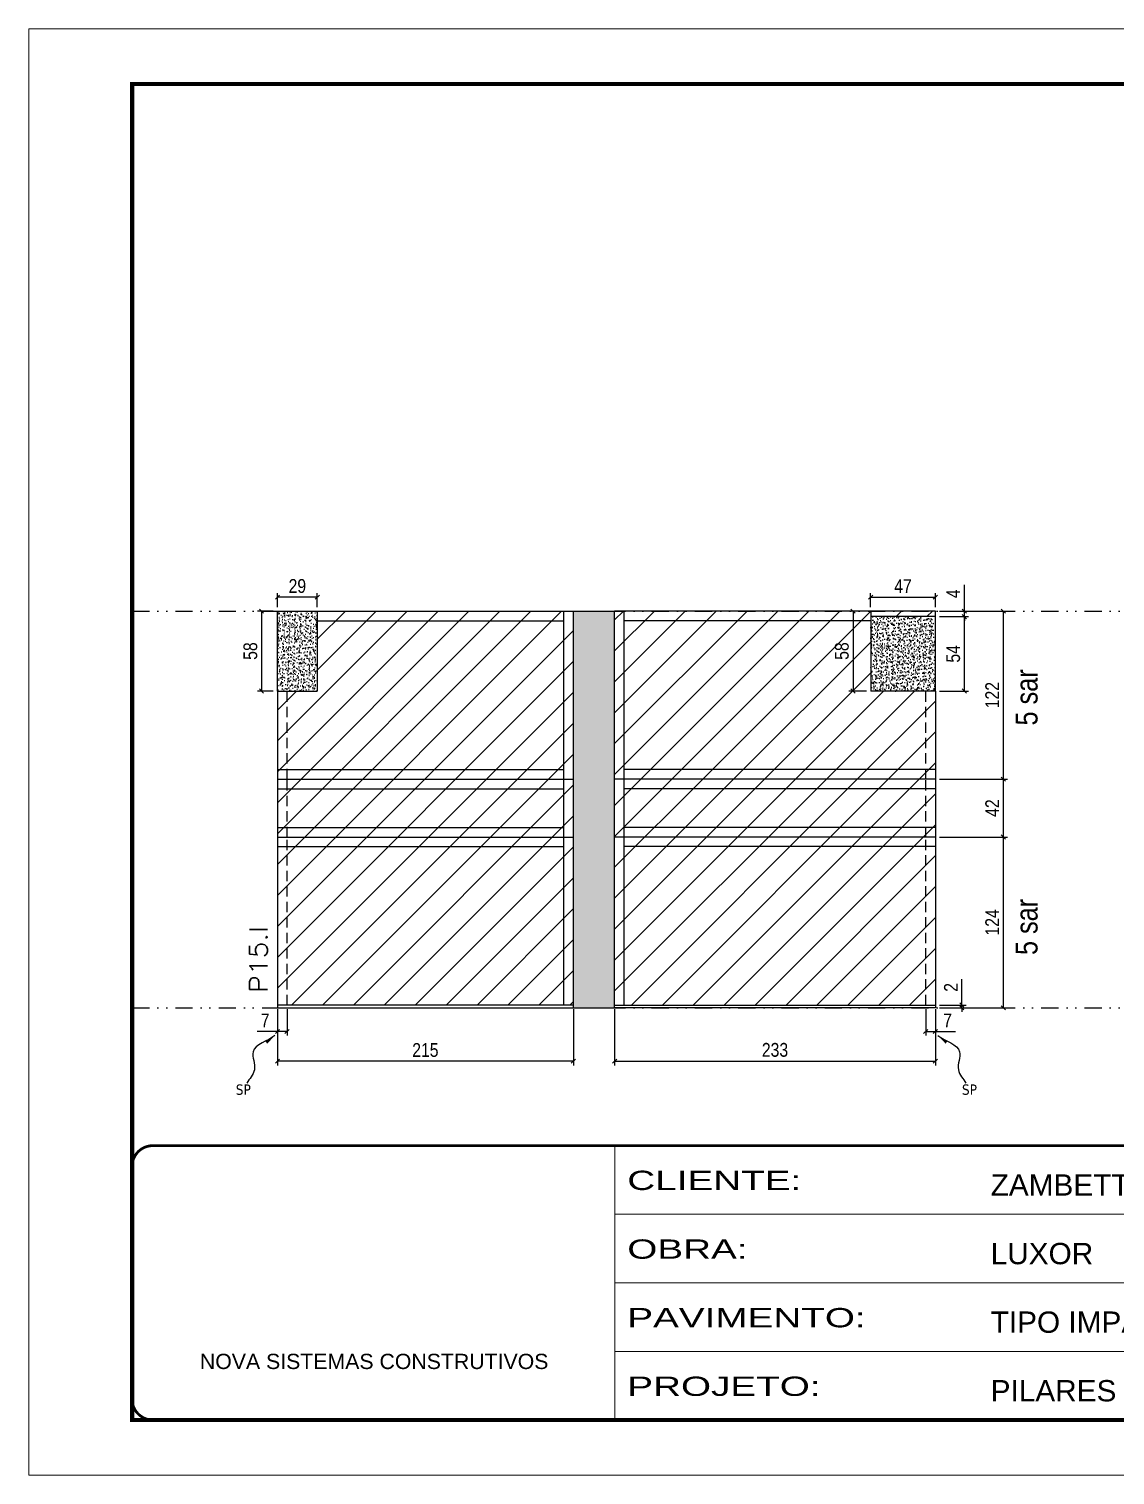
# Model space of a CAD drawing. Extents: x 14400 to 24104, y -21631 to 6985.
# Drawn here: x 19182 to 19971, y 1340 to 2390 of the extents above; entities that cross this region are included whole.
import ezdxf

# ---------------------------------------------------------------- set-up
doc = ezdxf.new("R2010")
doc.units = 0
for name, pattern in [('CONTINUO', [0]), ('DASHED', [0.75, 0.5, -0.25]), ('DIVIDE2', [0.625, 0.25, -0.125, 0, -0.125, 0, -0.125]), ('HIDDEN', [0.375, 0.25, -0.125])]:
    doc.linetypes.add(name, pattern=pattern)
for name, color, linetype in [('COTA', 241, 'Continuous'), ('NOMENCLATURA', 7, 'Continuous'), ('Nível', 160, 'Continuous'), ('Painéis', 200, 'Continuous'), ('SARR_2.2x7', 40, 'Continuous'), ('Sarrafo de Pressão', 42, 'HIDDEN'), ('texto', 7, 'Continuous')]:
    doc.layers.add(name, color=color, linetype=linetype)
for name, color, linetype, lineweight in [('Folhas', 255, 'Continuous', 9), ('Hachura', 251, 'Continuous', 9), ('SARRAFO DE PRESSAO', 251, 'DASHED', 9), ('Texto Seção', 7, 'Continuous', 15)]:
    doc.layers.add(name, color=color, linetype=linetype, lineweight=lineweight)
doc.styles.add('ARIAL', font='arial.ttf')
doc.styles.add('ARIAL_NARROW', font='ARIALN.TTF', dxfattribs={"height": 0.2})
doc.styles.add('COTA TECNICA', font='techl___.ttf', dxfattribs={"height": 10})
doc.styles.add('COTA TECNICA-50', font='techl___.ttf', dxfattribs={"height": 10})
doc.styles.add('REGUA-120', font='ROMANS.shx', dxfattribs={"height": 15})
doc.styles.get("Standard").update_dxf_attribs({"font": 'arial.ttf'})
doc.styles.add('Tecnologia', font='')
doc.styles.get('Tecnologia').set_extended_font_data('Forgotten Futurist')
doc.dimstyles.new('COTA PAINEL-50', dxfattribs={"dimtxt": 10, "dimasz": 3, "dimexe": 3, "dimexo": 3, "dimgap": 3, "dimtad": 1, "dimdec": 1, "dimzin": 12, "dimdsep": 46, "dimtxsty": 'COTA TECNICA-50', "dimblk1": 'OBLIQUE', "dimblk2": 'OBLIQUE', "dimsah": 1, "dimcen": 0.9, "dimclrd": 4, "dimclre": 4, "dimclrt": 240, "dimadec": 1, "dimazin": 3, "dimtfac": 1, "dimtdec": 1, "dimtmove": 0, "dimatfit": 3, "dimfxl": 1, "dimtolj": 1, "dimtzin": 12, "dimarcsym": 0})
doc.dimstyles.new('PAINEL', dxfattribs={"dimtxt": 10, "dimasz": 3, "dimexe": 3, "dimexo": 3, "dimgap": 3, "dimtad": 1, "dimdec": 1, "dimzin": 12, "dimdsep": 46, "dimtxsty": 'COTA TECNICA', "dimblk1": 'OBLIQUE', "dimblk2": 'OBLIQUE', "dimsah": 1, "dimcen": 0.9, "dimclrd": 4, "dimclre": 4, "dimclrt": 240, "dimadec": 1, "dimazin": 3, "dimtfac": 1, "dimtdec": 1, "dimtmove": 0, "dimatfit": 3, "dimfxl": 1, "dimtolj": 1, "dimtzin": 12, "dimarcsym": 0})
doc.dimstyles.get("Standard").update_dxf_attribs({"dimtxt": 0.18, "dimasz": 0.18, "dimexe": 0.18, "dimexo": 0.0625, "dimgap": 0.09, "dimtad": 0, "dimtih": 1, "dimtoh": 1, "dimdec": 4, "dimzin": 0, "dimdsep": 46, "dimtxsty": 'Standard', "dimcen": 0.09, "dimadec": 0, "dimazin": 0, "dimtfac": 1, "dimtdec": 4, "dimtofl": 0, "dimtmove": 0, "dimatfit": 3, "dimfxl": 1, "dimtolj": 1, "dimtzin": 0, "dimarcsym": 0})
pattern_1 = [(50, (0, -30), (5.4655401, -0.4781726), [0.5715, -6.2865]), (355, (0, -30), (-1.0573026, 5.7317054), [0.4572, -5.0292175]), (100.451445, (0.4555, -30.04), (4.4082374, 5.2535326), [0.4857003, -5.3427073]), (46.1842, (0, -28.476), (8.1323712, -1.2612698), [0.85725, -9.42975]), (96.635558, (0.678, -28.581), (7.122124, 7.4227837), [0.7285507, -8.0140682]), (351.18415, (0, -28.476), (7.122124, 7.4227837), [0.685799, -7.543792]), (21, (0.762, -28.857), (4.5484317, -3.0679559), [0.5715, -6.2865]), (326, (0.762, -28.857), (1.8540609, 5.525639), [0.4572, -5.0292]), (71.451445, (1.141, -29.1127), (6.4024926, 2.457683), [0.4857003, -5.3426981]), (37.5, (0, -30), (0.0926581, 2.53665117), [0, -4.96824, 0, -5.1054, 0, -5.04825]), (7.5, (0, -30), (2.00458988, 3.00541724), [0, -2.91084, 0, -4.85394, 0, -1.92405]), (327.5, (-1.6993, -30), (4.06771786, -0.17186232), [0, -1.905, 0, -5.9436, 0, -7.8867]), (317.5, (-2.4613, -30), (4.44387544, 0.7627947), [0, -2.4765, 0, -3.94716, 0, -5.6007])]

# ---------------------------------------------------------------- blocks, each defined once
blk = doc.blocks.new('9999999999')
at = {"color": 30, "linetype": 'CONTINUO'}
for p, q in [((98564.6, 34230.2), (98564.6, 34429.4)), ((98564.6, 34379.6), (99584, 34379.6)), ((98564.6, 34329.8), (99488, 34329.8)), ((98564.6, 34280), (99488, 34280))]:
    blk.add_line(p, q, dxfattribs=at)
at = {"color": 30, "linetype": 'CONTINUO', "const_width": 2}
blk.add_lwpolyline([(99584, 34230.2), (99584, 34414.4, 0.414214), (99569, 34429.4), (98229, 34429.4, 0.414214), (98214, 34414.4), (98214, 34245.2, 0.414214), (98229, 34230.2), (99584, 34230.2)], format="xyb", dxfattribs=at)
at = {"layer": 'Folhas'}
blk.add_lwpolyline([(98139, 34190.2), (99624, 34190.2), (99624, 35240.2), (98139, 35240.2)], close=True, dxfattribs=at)
at = {"layer": 'Folhas', "color": 30, "const_width": 3}
blk.add_lwpolyline([(98214, 34230.2), (99584, 34230.2), (99584, 35200.2), (98214, 35200.2)], close=True, dxfattribs=at)
at = {"color": 7, "linetype": 'Continuous', "ltscale": 5, "style": 'ARIAL'}
for s, height, p in [('ZAMBETTA', 15.48, (98837.7, 34393.1)), ('LUXOR', 15.48, (98837.7, 34343.3)), ('TIPO IMPAR - 1°ETAPA', 15.483, (98837.7, 34293.5)), ('NOVA SISTEMAS CONSTRUTIVOS', 11.059, (98263.2, 34267.2)), ('PILARES', 15.48, (98837.7, 34243.7))]:
    blk.add_text(s, height=height, dxfattribs=at).set_placement(p)
at = {"layer": 'Folhas', "color": 7, "style": 'Tecnologia', "width": 1.5}
for s, p in [('CLIENTE:', (98573.7, 34397.2)), ('OBRA:', (98573.7, 34347.3)), ('PAVIMENTO:', (98573.7, 34297.5)), ('PROJETO:', (98573.7, 34247.7))]:
    blk.add_text(s, height=14, dxfattribs=at).set_placement(p)
blk = doc.blocks.new('_Oblique')
at = {"color": 0, "linetype": 'ByBlock', "lineweight": -2}
blk.add_line((-0.5, -0.5), (0.5, 0.5), dxfattribs=at)
blk = doc.blocks.new('*D959')
at = {"layer": 'COTA', "color": 4, "lineweight": -2, "transparency": 16777216}
for p, q in [((19362.5, 1678.7), (19362.5, 1637.9)), ((19577.5, 1678.7), (19577.5, 1637.9)), ((19577.5, 1640.9), (19362.5, 1640.9))]:
    blk.add_line(p, q, dxfattribs=at)
at = {"layer": 'Defpoints', "color": 0, "transparency": 16777216}
for p in [(19362.5, 1681.7), (19577.5, 1681.7), (19362.5, 1640.9)]:
    blk.add_point(p, dxfattribs=at)
at = {"layer": 'COTA', "color": 4, "lineweight": -2, "transparency": 16777216, "xscale": 3, "yscale": 3, "zscale": 3, "rotation": 180}
blk.add_blockref('_Oblique', (19362.5, 1640.9), dxfattribs=at)
at = {"layer": 'COTA', "color": 4, "lineweight": -2, "transparency": 16777216, "xscale": 3, "yscale": 3, "zscale": 3}
blk.add_blockref('_Oblique', (19577.5, 1640.9), dxfattribs=at)
at = {"layer": 'COTA', "color": 240, "transparency": 16777216, "insert": (19470, 1649), "char_height": 10, "attachment_point": 5, "style": 'COTA TECNICA'}
blk.add_mtext('\\A1;215', dxfattribs=at)
blk = doc.blocks.new('*D960')
at = {"layer": 'COTA', "color": 4, "lineweight": -2, "transparency": 16777216}
for p, q in [((19362.5, 1676.7), (19362.5, 1659.5)), ((19369.5, 1678.7), (19369.5, 1659.5)), ((19362.5, 1662.5), (19347.8, 1662.5)), ((19369.5, 1662.5), (19362.5, 1662.5))]:
    blk.add_line(p, q, dxfattribs=at)
at = {"layer": 'Defpoints', "color": 0, "transparency": 16777216}
for p in [(19369.5, 1681.7), (19362.5, 1679.7), (19362.5, 1662.5)]:
    blk.add_point(p, dxfattribs=at)
at = {"layer": 'COTA', "color": 4, "lineweight": -2, "transparency": 16777216, "xscale": 3, "yscale": 3, "zscale": 3, "rotation": 180}
blk.add_blockref('_Oblique', (19362.5, 1662.5), dxfattribs=at)
at = {"layer": 'COTA', "color": 4, "lineweight": -2, "transparency": 16777216, "xscale": 3, "yscale": 3, "zscale": 3}
blk.add_blockref('_Oblique', (19369.5, 1662.5), dxfattribs=at)
at = {"layer": 'COTA', "color": 240, "transparency": 16777216, "insert": (19353.6, 1670.5), "char_height": 10, "attachment_point": 5, "style": 'COTA TECNICA-50'}
blk.add_mtext('\\A1;7', dxfattribs=at)
blk = doc.blocks.new('*D961')
at = {"layer": 'COTA', "color": 4, "lineweight": -2, "transparency": 16777216}
for p, q in [((19362.5, 1970.7), (19362.5, 1980.8)), ((19391.5, 1977.8), (19362.5, 1977.8)), ((19391.5, 1970.7), (19391.5, 1980.8))]:
    blk.add_line(p, q, dxfattribs=at)
at = {"layer": 'Defpoints', "color": 0, "transparency": 16777216}
for p in [(19362.5, 1977.8), (19362.5, 1967.7), (19391.5, 1967.7)]:
    blk.add_point(p, dxfattribs=at)
at = {"layer": 'COTA', "color": 4, "lineweight": -2, "transparency": 16777216, "xscale": 3, "yscale": 3, "zscale": 3, "rotation": 180}
blk.add_blockref('_Oblique', (19362.5, 1977.8), dxfattribs=at)
at = {"layer": 'COTA', "color": 4, "lineweight": -2, "transparency": 16777216, "xscale": 3, "yscale": 3, "zscale": 3}
blk.add_blockref('_Oblique', (19391.5, 1977.8), dxfattribs=at)
at = {"layer": 'COTA', "color": 240, "transparency": 16777216, "insert": (19377, 1985.9), "char_height": 10, "attachment_point": 5, "style": 'COTA TECNICA'}
blk.add_mtext('\\A1;29', dxfattribs=at)
blk = doc.blocks.new('*D962')
at = {"layer": 'COTA', "color": 4, "lineweight": -2, "transparency": 16777216}
for p, q in [((19359.5, 1967.7), (19348, 1967.7)), ((19351, 1967.7), (19351, 1909.7)), ((19359.5, 1909.7), (19348, 1909.7))]:
    blk.add_line(p, q, dxfattribs=at)
at = {"layer": 'Defpoints', "color": 0, "transparency": 16777216}
for p in [(19362.5, 1967.7), (19351, 1909.7), (19362.5, 1909.7)]:
    blk.add_point(p, dxfattribs=at)
at = {"layer": 'COTA', "color": 4, "lineweight": -2, "transparency": 16777216, "xscale": 3, "yscale": 3, "zscale": 3}
for p, rotation in [((19351, 1967.7), 90), ((19351, 1909.7), 270)]:
    blk.add_blockref('_Oblique', p, dxfattribs=dict(at, rotation=rotation))
at = {"layer": 'COTA', "color": 240, "transparency": 16777216, "insert": (19342.9, 1938.7), "char_height": 10, "attachment_point": 5, "rotation": 90, "style": 'COTA TECNICA'}
blk.add_mtext('\\A1;58', dxfattribs=at)
blk = doc.blocks.new('*D963')
at = {"layer": 'COTA', "color": 4, "lineweight": -2, "transparency": 16777216}
for p, q in [((19607.5, 1678.7), (19607.5, 1637.9)), ((19840.5, 1678.7), (19840.5, 1637.9)), ((19607.5, 1640.9), (19840.5, 1640.9))]:
    blk.add_line(p, q, dxfattribs=at)
at = {"layer": 'Defpoints', "color": 0, "transparency": 16777216}
for p in [(19607.5, 1681.7), (19840.5, 1681.7), (19840.5, 1640.9)]:
    blk.add_point(p, dxfattribs=at)
at = {"layer": 'COTA', "color": 4, "lineweight": -2, "transparency": 16777216, "xscale": 3, "yscale": 3, "zscale": 3, "rotation": 180}
blk.add_blockref('_Oblique', (19607.5, 1640.9), dxfattribs=at)
at = {"layer": 'COTA', "color": 4, "lineweight": -2, "transparency": 16777216, "xscale": 3, "yscale": 3, "zscale": 3}
blk.add_blockref('_Oblique', (19840.5, 1640.9), dxfattribs=at)
at = {"layer": 'COTA', "color": 240, "transparency": 16777216, "insert": (19724, 1649.1), "char_height": 10, "attachment_point": 5, "style": 'COTA TECNICA'}
blk.add_mtext('\\A1;233', dxfattribs=at)
blk = doc.blocks.new('*D964')
at = {"layer": 'COTA', "color": 4, "lineweight": -2, "transparency": 16777216}
for p, q in [((19833.5, 1678.7), (19833.5, 1659.5)), ((19840.5, 1676.7), (19840.5, 1659.5)), ((19833.5, 1662.5), (19840.5, 1662.5)), ((19840.5, 1662.5), (19855.2, 1662.5))]:
    blk.add_line(p, q, dxfattribs=at)
at = {"layer": 'Defpoints', "color": 0, "transparency": 16777216}
for p in [(19833.5, 1681.7), (19840.5, 1679.7), (19840.5, 1662.5)]:
    blk.add_point(p, dxfattribs=at)
at = {"layer": 'COTA', "color": 4, "lineweight": -2, "transparency": 16777216, "xscale": 3, "yscale": 3, "zscale": 3, "rotation": 180}
blk.add_blockref('_Oblique', (19833.5, 1662.5), dxfattribs=at)
at = {"layer": 'COTA', "color": 4, "lineweight": -2, "transparency": 16777216, "xscale": 3, "yscale": 3, "zscale": 3}
blk.add_blockref('_Oblique', (19840.5, 1662.5), dxfattribs=at)
at = {"layer": 'COTA', "color": 240, "transparency": 16777216, "insert": (19849.4, 1670.5), "char_height": 10, "attachment_point": 5, "style": 'COTA TECNICA-50'}
blk.add_mtext('\\A1;7', dxfattribs=at)
blk = doc.blocks.new('*D965')
at = {"layer": 'COTA', "color": 4, "lineweight": -2, "transparency": 16777216}
for p, q in [((19793.5, 1970.7), (19793.5, 1980.8)), ((19793.5, 1977.8), (19840.5, 1977.8)), ((19840.5, 1970.7), (19840.5, 1980.8))]:
    blk.add_line(p, q, dxfattribs=at)
at = {"layer": 'Defpoints', "color": 0, "transparency": 16777216}
for p in [(19840.5, 1977.8), (19793.5, 1967.7), (19840.5, 1967.7)]:
    blk.add_point(p, dxfattribs=at)
at = {"layer": 'COTA', "color": 4, "lineweight": -2, "transparency": 16777216, "xscale": 3, "yscale": 3, "zscale": 3, "rotation": 180}
blk.add_blockref('_Oblique', (19793.5, 1977.8), dxfattribs=at)
at = {"layer": 'COTA', "color": 4, "lineweight": -2, "transparency": 16777216, "xscale": 3, "yscale": 3, "zscale": 3}
blk.add_blockref('_Oblique', (19840.5, 1977.8), dxfattribs=at)
at = {"layer": 'COTA', "color": 240, "transparency": 16777216, "insert": (19817, 1985.9), "char_height": 10, "attachment_point": 5, "style": 'COTA TECNICA'}
blk.add_mtext('\\A1;47', dxfattribs=at)
blk = doc.blocks.new('*D966')
at = {"layer": 'COTA', "color": 4, "lineweight": -2, "transparency": 16777216}
for p, q in [((19790.5, 1967.7), (19777.7, 1967.7)), ((19780.7, 1967.7), (19780.7, 1909.7)), ((19790.5, 1909.7), (19777.7, 1909.7))]:
    blk.add_line(p, q, dxfattribs=at)
at = {"layer": 'Defpoints', "color": 0, "transparency": 16777216}
for p in [(19793.5, 1967.7), (19780.7, 1909.7), (19793.5, 1909.7)]:
    blk.add_point(p, dxfattribs=at)
at = {"layer": 'COTA', "color": 4, "lineweight": -2, "transparency": 16777216, "xscale": 3, "yscale": 3, "zscale": 3}
for p, rotation in [((19780.7, 1967.7), 90), ((19780.7, 1909.7), 270)]:
    blk.add_blockref('_Oblique', p, dxfattribs=dict(at, rotation=rotation))
at = {"layer": 'COTA', "color": 240, "transparency": 16777216, "insert": (19772.6, 1938.7), "char_height": 10, "attachment_point": 5, "rotation": 90, "style": 'COTA TECNICA'}
blk.add_mtext('\\A1;58', dxfattribs=at)
blk = doc.blocks.new('*D967')
at = {"layer": 'COTA', "color": 4, "lineweight": -2, "transparency": 16777216}
for p, q in [((19859.8, 1681.7), (19859.8, 1700.5)), ((19843.5, 1681.7), (19862.8, 1681.7)), ((19859.8, 1679.7), (19859.8, 1681.7)), ((19843.5, 1679.7), (19862.8, 1679.7)), ((19859.8, 1679.7), (19859.8, 1676.7))]:
    blk.add_line(p, q, dxfattribs=at)
at = {"layer": 'Defpoints', "color": 0, "transparency": 16777216}
for p in [(19840.5, 1681.7), (19840.5, 1679.7), (19859.8, 1679.7)]:
    blk.add_point(p, dxfattribs=at)
at = {"layer": 'COTA', "color": 4, "lineweight": -2, "transparency": 16777216, "xscale": 3, "yscale": 3, "zscale": 3}
for p, rotation in [((19859.8, 1681.7), 270), ((19859.8, 1679.7), 90)]:
    blk.add_blockref('_Oblique', p, dxfattribs=dict(at, rotation=rotation))
at = {"layer": 'COTA', "color": 240, "transparency": 16777216, "insert": (19851.8, 1694.5), "char_height": 10, "attachment_point": 5, "rotation": 90, "style": 'COTA TECNICA-50'}
blk.add_mtext('\\A1;2', dxfattribs=at)
blk = doc.blocks.new('*D968')
at = {"layer": 'COTA', "color": 4, "linetype": 'ByBlock', "lineweight": -2, "transparency": 16777216}
for p, q in [((19843.5, 1803.7), (19892.9, 1803.7)), ((19889.9, 1679.7), (19889.9, 1803.7)), ((19843.5, 1679.7), (19892.9, 1679.7))]:
    blk.add_line(p, q, dxfattribs=at)
at = {"layer": 'Defpoints', "color": 0, "linetype": 'ByBlock', "transparency": 16777216}
for p in [(19840.5, 1803.7), (19889.9, 1803.7), (19840.5, 1679.7)]:
    blk.add_point(p, dxfattribs=at)
at = {"layer": 'COTA', "color": 4, "linetype": 'ByBlock', "lineweight": -2, "transparency": 16777216, "xscale": 3, "yscale": 3, "zscale": 3}
for p, rotation in [((19889.9, 1803.7), 90), ((19889.9, 1679.7), 270)]:
    blk.add_blockref('_Oblique', p, dxfattribs=dict(at, rotation=rotation))
at = {"layer": 'COTA', "color": 240, "linetype": 'ByBlock', "transparency": 16777216, "insert": (19881.8, 1741.7), "char_height": 10, "attachment_point": 5, "rotation": 90, "style": 'COTA TECNICA'}
blk.add_mtext('\\A1;124', dxfattribs=at)
blk = doc.blocks.new('*D969')
at = {"layer": 'COTA', "color": 4, "lineweight": -2, "transparency": 16777216}
for p, q in [((19843.5, 1845.7), (19892.9, 1845.7)), ((19889.9, 1803.7), (19889.9, 1845.7)), ((19843.5, 1803.7), (19892.9, 1803.7))]:
    blk.add_line(p, q, dxfattribs=at)
at = {"layer": 'Defpoints', "color": 0, "transparency": 16777216}
for p in [(19840.5, 1845.7), (19889.9, 1845.7), (19840.5, 1803.7)]:
    blk.add_point(p, dxfattribs=at)
at = {"layer": 'COTA', "color": 4, "lineweight": -2, "transparency": 16777216, "xscale": 3, "yscale": 3, "zscale": 3}
for p, rotation in [((19889.9, 1845.7), 90), ((19889.9, 1803.7), 270)]:
    blk.add_blockref('_Oblique', p, dxfattribs=dict(at, rotation=rotation))
at = {"layer": 'COTA', "color": 240, "transparency": 16777216, "insert": (19881.8, 1824.7), "char_height": 10, "attachment_point": 5, "rotation": 90, "style": 'COTA TECNICA'}
blk.add_mtext('\\A1;42', dxfattribs=at)
blk = doc.blocks.new('*D970')
at = {"layer": 'COTA', "color": 4, "lineweight": -2, "transparency": 16777216}
for p, q in [((19843.5, 1967.7), (19892.9, 1967.7)), ((19889.9, 1845.7), (19889.9, 1967.7)), ((19843.5, 1845.7), (19892.9, 1845.7))]:
    blk.add_line(p, q, dxfattribs=at)
at = {"layer": 'Defpoints', "color": 0, "transparency": 16777216}
for p in [(19840.5, 1967.7), (19889.9, 1967.7), (19840.5, 1845.7)]:
    blk.add_point(p, dxfattribs=at)
at = {"layer": 'COTA', "color": 4, "lineweight": -2, "transparency": 16777216, "xscale": 3, "yscale": 3, "zscale": 3}
for p, rotation in [((19889.9, 1967.7), 90), ((19889.9, 1845.7), 270)]:
    blk.add_blockref('_Oblique', p, dxfattribs=dict(at, rotation=rotation))
at = {"layer": 'COTA', "color": 240, "transparency": 16777216, "insert": (19881.8, 1906.7), "char_height": 10, "attachment_point": 5, "rotation": 90, "style": 'COTA TECNICA'}
blk.add_mtext('\\A1;122', dxfattribs=at)
blk = doc.blocks.new('*D1004')
at = {"layer": 'COTA', "color": 4, "lineweight": -2, "transparency": 16777216}
for p, q in [((19843.5, 1963.7), (19864.6, 1963.7)), ((19861.6, 1909.7), (19861.6, 1963.7)), ((19843.5, 1909.7), (19864.6, 1909.7))]:
    blk.add_line(p, q, dxfattribs=at)
at = {"layer": 'Defpoints', "color": 0, "transparency": 16777216}
for p in [(19840.5, 1963.7), (19861.6, 1963.7), (19840.5, 1909.7)]:
    blk.add_point(p, dxfattribs=at)
at = {"layer": 'COTA', "color": 4, "lineweight": -2, "transparency": 16777216, "xscale": 3, "yscale": 3, "zscale": 3}
for p, rotation in [((19861.6, 1963.7), 90), ((19861.6, 1909.7), 270)]:
    blk.add_blockref('_Oblique', p, dxfattribs=dict(at, rotation=rotation))
at = {"layer": 'COTA', "color": 240, "transparency": 16777216, "insert": (19853.5, 1936.7), "char_height": 10, "attachment_point": 5, "rotation": 90, "style": 'COTA TECNICA'}
blk.add_mtext('\\A1;54', dxfattribs=at)
blk = doc.blocks.new('*D1005')
at = {"layer": 'COTA', "color": 4, "lineweight": -2, "transparency": 16777216}
for p, q in [((19861.6, 1967.7), (19861.6, 1986.9)), ((19843.5, 1967.7), (19864.6, 1967.7)), ((19843.5, 1963.7), (19864.6, 1963.7)), ((19861.6, 1963.7), (19861.6, 1967.7)), ((19861.6, 1963.7), (19861.6, 1960.7))]:
    blk.add_line(p, q, dxfattribs=at)
at = {"layer": 'Defpoints', "color": 0, "transparency": 16777216}
for p in [(19840.5, 1967.7), (19840.5, 1963.7), (19861.6, 1967.7)]:
    blk.add_point(p, dxfattribs=at)
at = {"layer": 'COTA', "color": 4, "lineweight": -2, "transparency": 16777216, "xscale": 3, "yscale": 3, "zscale": 3}
for p, rotation in [((19861.6, 1967.7), 270), ((19861.6, 1963.7), 90)]:
    blk.add_blockref('_Oblique', p, dxfattribs=dict(at, rotation=rotation))
at = {"layer": 'COTA', "color": 240, "transparency": 16777216, "insert": (19853.5, 1980.3), "char_height": 10, "attachment_point": 5, "rotation": 90, "style": 'COTA TECNICA'}
blk.add_mtext('\\A1;4', dxfattribs=at)
blk = doc.blocks.new('*D1006')
at = {"layer": 'COTA', "color": 4, "lineweight": -2, "transparency": 16777216}
for p, q in [((19843.5, 1963.7), (19864.6, 1963.7)), ((19861.6, 1909.7), (19861.6, 1963.7)), ((19843.5, 1909.7), (19864.6, 1909.7))]:
    blk.add_line(p, q, dxfattribs=at)
at = {"layer": 'Defpoints', "color": 0, "transparency": 16777216}
for p in [(19840.5, 1963.7), (19861.6, 1963.7), (19840.5, 1909.7)]:
    blk.add_point(p, dxfattribs=at)
at = {"layer": 'COTA', "color": 4, "lineweight": -2, "transparency": 16777216, "xscale": 3, "yscale": 3, "zscale": 3}
for p, rotation in [((19861.6, 1963.7), 90), ((19861.6, 1909.7), 270)]:
    blk.add_blockref('_Oblique', p, dxfattribs=dict(at, rotation=rotation))
at = {"layer": 'COTA', "color": 240, "transparency": 16777216, "insert": (19853.5, 1936.7), "char_height": 10, "attachment_point": 5, "rotation": 90, "style": 'COTA TECNICA'}
blk.add_mtext('\\A1;54', dxfattribs=at)
blk = doc.blocks.new('*D1007')
at = {"layer": 'COTA', "color": 4, "lineweight": -2, "transparency": 16777216}
for p, q in [((19861.6, 1967.7), (19861.6, 1986.9)), ((19843.5, 1967.7), (19864.6, 1967.7)), ((19843.5, 1963.7), (19864.6, 1963.7)), ((19861.6, 1963.7), (19861.6, 1967.7)), ((19861.6, 1963.7), (19861.6, 1960.7))]:
    blk.add_line(p, q, dxfattribs=at)
at = {"layer": 'Defpoints', "color": 0, "transparency": 16777216}
for p in [(19840.5, 1967.7), (19840.5, 1963.7), (19861.6, 1967.7)]:
    blk.add_point(p, dxfattribs=at)
at = {"layer": 'COTA', "color": 4, "lineweight": -2, "transparency": 16777216, "xscale": 3, "yscale": 3, "zscale": 3}
for p, rotation in [((19861.6, 1967.7), 270), ((19861.6, 1963.7), 90)]:
    blk.add_blockref('_Oblique', p, dxfattribs=dict(at, rotation=rotation))
at = {"layer": 'COTA', "color": 240, "transparency": 16777216, "insert": (19853.5, 1980.3), "char_height": 10, "attachment_point": 5, "rotation": 90, "style": 'COTA TECNICA'}
blk.add_mtext('\\A1;4', dxfattribs=at)

msp = doc.modelspace()

# ---------------------------------------------------------------- hatches: boundary and pattern name
at = {"layer": 'COTA'}
h = msp.add_hatch(dxfattribs=at)
h.set_pattern_fill('AR-CONC', color=256, scale=0.03)
h.set_pattern_definition([(50, (-472.6526, -1166.575), (5.4655401, -0.4781726), [0.5715, -6.2865]), (355, (-472.6526, -1166.575), (-1.0573026, 5.7317054), [0.4572, -5.0292175]), (100.451445, (-472.197, -1166.615), (4.4082374, 5.2535326), [0.4857003, -5.3427073]), (46.1842, (-472.6526, -1165.051), (8.1323712, -1.2612698), [0.85725, -9.42975]), (96.635558, (-471.975, -1165.156), (7.122124, 7.4227837), [0.7285507, -8.0140682]), (351.18415, (-472.653, -1165.051), (7.122124, 7.4227837), [0.685799, -7.543792]), (21, (-471.8906, -1165.432), (4.5484317, -3.0679559), [0.5715, -6.2865]), (326, (-471.8906, -1165.432), (1.8540609, 5.525639), [0.4572, -5.0292]), (71.451445, (-471.5116, -1165.688), (6.4024926, 2.457683), [0.4857003, -5.3426981]), (37.5, (-472.6526, -1166.5751), (0.0926581, 2.53665117), [0, -4.96824, 0, -5.1054, 0, -5.04825]), (7.5, (-472.6526, -1166.575), (2.00458988, 3.00541724), [0, -2.91084, 0, -4.85394, 0, -1.92405]), (327.5, (-474.3519, -1166.5751), (4.06771786, -0.17186232), [0, -1.905, 0, -5.9436, 0, -7.8867]), (317.5, (-475.114, -1166.575), (4.44387544, 0.7627947), [0, -2.4765, 0, -3.94716, 0, -5.6007])])
h.paths.add_polyline_path([(19391.51, 1967.71), (19362.51, 1967.71), (19362.51, 1909.71), (19391.51, 1909.71)])
h = msp.add_hatch(dxfattribs=at)
h.set_pattern_fill('AR-CONC', color=256, scale=0.03)
h.set_pattern_definition(pattern_1)
h.paths.add_polyline_path([(19577.51, 1681.71), (19577.51, 1679.71), (19607.51, 1679.71), (19607.51, 1681.71), (19607.51, 1967.71), (19577.51, 1967.71)])
h = msp.add_hatch(dxfattribs=at)
h.set_pattern_fill('AR-CONC', color=256, scale=0.03)
h.set_pattern_definition(pattern_1)
h.paths.add_polyline_path([(19840.51, 1909.71), (19840.51, 1963.71), (19793.51, 1963.71), (19793.51, 1909.71)])
at = {"layer": 'Hachura', "linetype": 'ByBlock'}
h = msp.add_hatch(dxfattribs=at)
h.set_pattern_fill('ANSI31', color=256, scale=5)
h.paths.add_polyline_path([(19577.51, 1967.71), (19391.51, 1967.71), (19391.51, 1909.71), (19362.51, 1909.71), (19362.51, 1845.71), (19577.51, 1845.71)])
h.paths.add_polyline_path([(19577.51, 1845.71), (19362.51, 1845.71), (19362.51, 1803.71), (19577.51, 1803.71)])
h.paths.add_polyline_path([(19577.51, 1803.71), (19362.51, 1803.71), (19362.51, 1681.71), (19577.51, 1681.71)])
h.paths.add_polyline_path([(19840.51, 1803.71), (19607.51, 1803.71), (19607.51, 1681.71), (19840.51, 1681.71)])
h.paths.add_polyline_path([(19840.51, 1845.71), (19607.51, 1845.71), (19607.51, 1803.71), (19840.51, 1803.71)])
h.paths.add_polyline_path([(20105.57, 1953.71), (20052.57, 1953.71), (20052.57, 1898.71), (20105.57, 1898.71)])
h.paths.add_polyline_path([(20262.57, 1845.71), (20018.57, 1845.71), (20018.57, 1803.71), (20262.57, 1803.71)])
h.paths.add_polyline_path([(20262.57, 1803.71), (20018.57, 1803.71), (20018.57, 1681.71), (20262.57, 1681.71)])
h.paths.add_polyline_path([(20485.57, 1803.71), (20262.57, 1803.71), (20262.57, 1681.71), (20485.57, 1681.71)])
h.paths.add_polyline_path([(20485.57, 1845.71), (20262.57, 1845.71), (20262.57, 1803.71), (20485.57, 1803.71)])
h.paths.add_polyline_path([(20451.57, 1967.71), (20262.57, 1967.71), (20262.57, 1845.71), (20485.57, 1845.71), (20485.57, 1898.71), (20451.57, 1898.71)])
h = msp.add_hatch(dxfattribs=at)
h.set_pattern_fill('ANSI31', color=256, scale=5)
h.paths.add_polyline_path([(19793.51, 1967.71), (19607.51, 1967.71), (19607.51, 1845.71), (19840.51, 1845.71), (19840.51, 1909.71), (19793.51, 1909.71)])
h.paths.add_polyline_path([(20262.57, 1967.71), (20132.57, 1967.71), (20132.57, 1898.71), (20018.57, 1898.71), (20018.57, 1845.71), (20262.57, 1845.71)])
h.paths.add_polyline_path([(19840.51, 1967.71), (19793.51, 1967.71), (19793.51, 1963.71), (19840.51, 1963.71)])

# ---------------------------------------------------------------- linework, layer by layer
at = {"layer": 'COTA'}
for p, q in [((19362.51, 1909.71), (19362.51, 1967.71)), ((19362.51, 1967.71), (19391.51, 1967.71)), ((19577.51, 1967.71), (19607.51, 1967.71)), ((19840.51, 1909.71), (19840.51, 1963.71)), ((19577.51, 1679.71), (19607.51, 1679.71))]:
    msp.add_line(p, q, dxfattribs=at)
at = {"layer": 'Nível', "color": 4, "linetype": 'DIVIDE2', "ltscale": 50}
for p, q in [((19256.97, 1967.71), (20626.97, 1967.71)), ((19256.97, 1679.71), (20626.97, 1679.71))]:
    msp.add_line(p, q, dxfattribs=at)
at = {"layer": 'Painéis'}
for p, q in [((19391.51, 1967.71), (19577.51, 1967.71)), ((19391.51, 1967.71), (19391.51, 1909.71)), ((19577.51, 1681.71), (19577.51, 1967.71)), ((19607.51, 1681.71), (19607.51, 1967.71)), ((19793.51, 1967.71), (19607.51, 1967.71)), ((19793.51, 1967.71), (19793.51, 1909.71)), ((19840.51, 1967.71), (19793.51, 1967.71)), ((19840.51, 1963.71), (19793.51, 1963.71)), ((19840.51, 1963.71), (19840.51, 1967.71)), ((19362.51, 1909.71), (19362.51, 1681.71)), ((19362.51, 1909.71), (19391.51, 1909.71)), ((19840.51, 1909.71), (19793.51, 1909.71)), ((19840.51, 1909.71), (19840.51, 1681.71)), ((19362.51, 1845.71), (19577.51, 1845.71)), ((19840.51, 1845.71), (19607.51, 1845.71)), ((19362.51, 1803.71), (19577.51, 1803.71)), ((19840.51, 1803.71), (19607.51, 1803.71))]:
    msp.add_line(p, q, dxfattribs=at)
for points in [[(19577.51, 1681.71), (19362.51, 1681.71), (19362.51, 1679.71), (19577.51, 1679.71)], [(19607.51, 1681.71), (19840.51, 1681.71), (19840.51, 1679.71), (19607.51, 1679.71)]]:
    msp.add_lwpolyline(points, close=True, dxfattribs=at)
at = {"layer": 'SARR_2.2x7'}
for p, q in [((19570.51, 1845.71), (19570.51, 1967.71)), ((19614.51, 1845.71), (19614.51, 1967.71)), ((19391.51, 1960.71), (19570.51, 1960.71)), ((19793.51, 1960.71), (19614.51, 1960.71)), ((19362.51, 1852.71), (19570.51, 1852.71)), ((19840.51, 1852.71), (19614.51, 1852.71)), ((19362.51, 1838.71), (19570.51, 1838.71)), ((19570.51, 1803.71), (19570.51, 1845.71)), ((19614.51, 1803.71), (19614.51, 1845.71)), ((19840.51, 1838.71), (19614.51, 1838.71)), ((19362.51, 1810.71), (19570.51, 1810.71)), ((19840.51, 1810.71), (19614.51, 1810.71)), ((19362.51, 1796.71), (19570.51, 1796.71)), ((19570.51, 1681.71), (19570.51, 1803.71)), ((19614.51, 1681.71), (19614.51, 1803.71)), ((19840.51, 1796.71), (19614.51, 1796.71))]:
    msp.add_line(p, q, dxfattribs=at)
at = {"layer": 'Sarrafo de Pressão', "ltscale": 30}
for p, q in [((19369.51, 1845.71), (19369.51, 1909.71)), ((19833.51, 1845.71), (19833.51, 1909.71)), ((19369.51, 1803.71), (19369.51, 1845.71)), ((19833.51, 1803.71), (19833.51, 1845.71)), ((19369.51, 1681.71), (19369.51, 1803.71)), ((19833.51, 1681.71), (19833.51, 1803.71))]:
    msp.add_line(p, q, dxfattribs=at)

# ---------------------------------------------------------------- block references
at = {"layer": 'SARRAFO DE PRESSAO', "color": 6, "linetype": 'ByBlock'}
msp.add_blockref('9999999999', (-78957.01, -32849.78), dxfattribs=at)

# ---------------------------------------------------------------- texts
at = {"layer": 'NOMENCLATURA', "style": 'ARIAL_NARROW'}
for p in [(19914.75, 1884.67), (19914.75, 1718.03)]:
    msp.add_text('5 sar', height=16, rotation=90, dxfattribs=at).set_placement(p)
at = {"layer": 'texto', "color": 0, "char_height": 7.5, "attachment_point": 5}
for insert in [(19337.73, 1620.22), (19865.28, 1620.22)]:
    msp.add_mtext('{\\fTahoma|b0|i0|c0|p34;\\C4;SP}', dxfattribs=dict(at, insert=insert))
at = {"layer": 'Texto Seção', "style": 'REGUA-120', "width": 1.1}
msp.add_text('P15.I', height=13, rotation=90, dxfattribs=at).set_placement((19355.26, 1690.47))

# ---------------------------------------------------------------- dimensions: what is measured, and where the dimension line sits
at = {"layer": 'COTA'}
dim = msp.add_linear_dim(base=(19362.51, 1977.79), p1=(19391.51, 1967.71), p2=(19362.51, 1967.71), dimstyle='PAINEL', dxfattribs=at)
dim.commit()
dim.dimension.update_dxf_attribs({"geometry": '*D961', "text_midpoint": (19377.01, 1985.88)})
for base, p1, p2, angle, dimstyle, picture, middle in [((19840.51, 1977.79), (19793.51, 1967.71), (19840.51, 1967.71), 180, 'PAINEL', '*D965', (19817.01, 1985.86)), ((19861.6, 1967.71), (19840.51, 1963.71), (19840.51, 1967.71), 90, 'PAINEL', '*D1005', (19853.53, 1980.33)), ((19861.6, 1967.71), (19840.51, 1963.71), (19840.51, 1967.71), 90, 'PAINEL', '*D1007', (19853.53, 1980.33)), ((19351.04, 1909.71), (19362.51, 1967.71), (19362.51, 1909.71), 90, 'PAINEL', '*D962', (19342.91, 1938.71)), ((19780.74, 1909.71), (19793.51, 1967.71), (19793.51, 1909.71), 90, 'PAINEL', '*D966', (19772.6, 1938.71)), ((19861.6, 1963.71), (19840.51, 1909.71), (19840.51, 1963.71), 90, 'PAINEL', '*D1004', (19853.49, 1936.71)), ((19861.6, 1963.71), (19840.51, 1909.71), (19840.51, 1963.71), 90, 'PAINEL', '*D1006', (19853.49, 1936.71)), ((19889.87, 1845.71), (19840.51, 1803.71), (19840.51, 1845.71), 90, 'PAINEL', '*D969', (19881.8, 1824.71)), ((19362.51, 1662.47), (19369.51, 1681.71), (19362.51, 1679.71), 180, 'COTA PAINEL-50', '*D960', (19353.64, 1670.54)), ((19840.51, 1662.47), (19833.51, 1681.71), (19840.51, 1679.71), 0, 'COTA PAINEL-50', '*D964', (19849.37, 1670.54))]:
    dim = msp.add_linear_dim(base=base, p1=p1, p2=p2, angle=angle, dimstyle=dimstyle, dxfattribs=at)
    dim.commit()
    dim.dimension.update_dxf_attribs({"geometry": picture, "text_midpoint": middle})
for base, p1, p2, angle, override, picture, middle in [((19889.87, 1967.71), (19840.51, 1845.71), (19840.51, 1967.71), 90, {"dimtmove": 1}, '*D970', (19881.82, 1906.71)), ((19362.51, 1640.89), (19577.51, 1681.71), (19362.51, 1681.71), 180, {"dimarcsym": 2}, '*D959', (19470.01, 1649)), ((19840.51, 1640.89), (19607.51, 1681.71), (19840.51, 1681.71), 0, {"dimarcsym": 2}, '*D963', (19724.01, 1649.11))]:
    dim = msp.add_linear_dim(base=base, p1=p1, p2=p2, angle=angle, dimstyle='PAINEL', override=override, dxfattribs=at)
    dim.commit()
    dim.dimension.update_dxf_attribs({"geometry": picture, "text_midpoint": middle})
at = {"layer": 'COTA', "linetype": 'ByBlock'}
dim = msp.add_aligned_dim(p1=(19840.51, 1679.71), p2=(19840.51, 1803.71), distance=-49.37, dimstyle='PAINEL', dxfattribs=at)
dim.commit()
dim.dimension.update_dxf_attribs({"geometry": '*D968', "text_midpoint": (19881.8, 1741.71)})
at = {"layer": 'COTA'}
dim = msp.add_linear_dim(base=(19859.76, 1679.71), p1=(19840.51, 1681.71), p2=(19840.51, 1679.71), angle=90, dimstyle='COTA PAINEL-50', dxfattribs=at)
dim.commit()
dim.dimension.update_dxf_attribs({"geometry": '*D967', "text_midpoint": (19859.76, 1694.46), "dimtype": 160})

# ---------------------------------------------------------------- leaders
at = {"layer": 'COTA', "path_type": 1}
for points in [[(19360.68, 1659.53), (19344.89, 1647.69), (19345.82, 1634.69), (19340.26, 1624.91)], [(19842.34, 1659.53), (19858.12, 1647.69), (19857.2, 1634.69), (19862.75, 1624.91)]]:
    msp.add_leader(points, dimstyle='Standard', override={"dimasz": 8}, dxfattribs=at)

doc.saveas('drawing.dxf')
